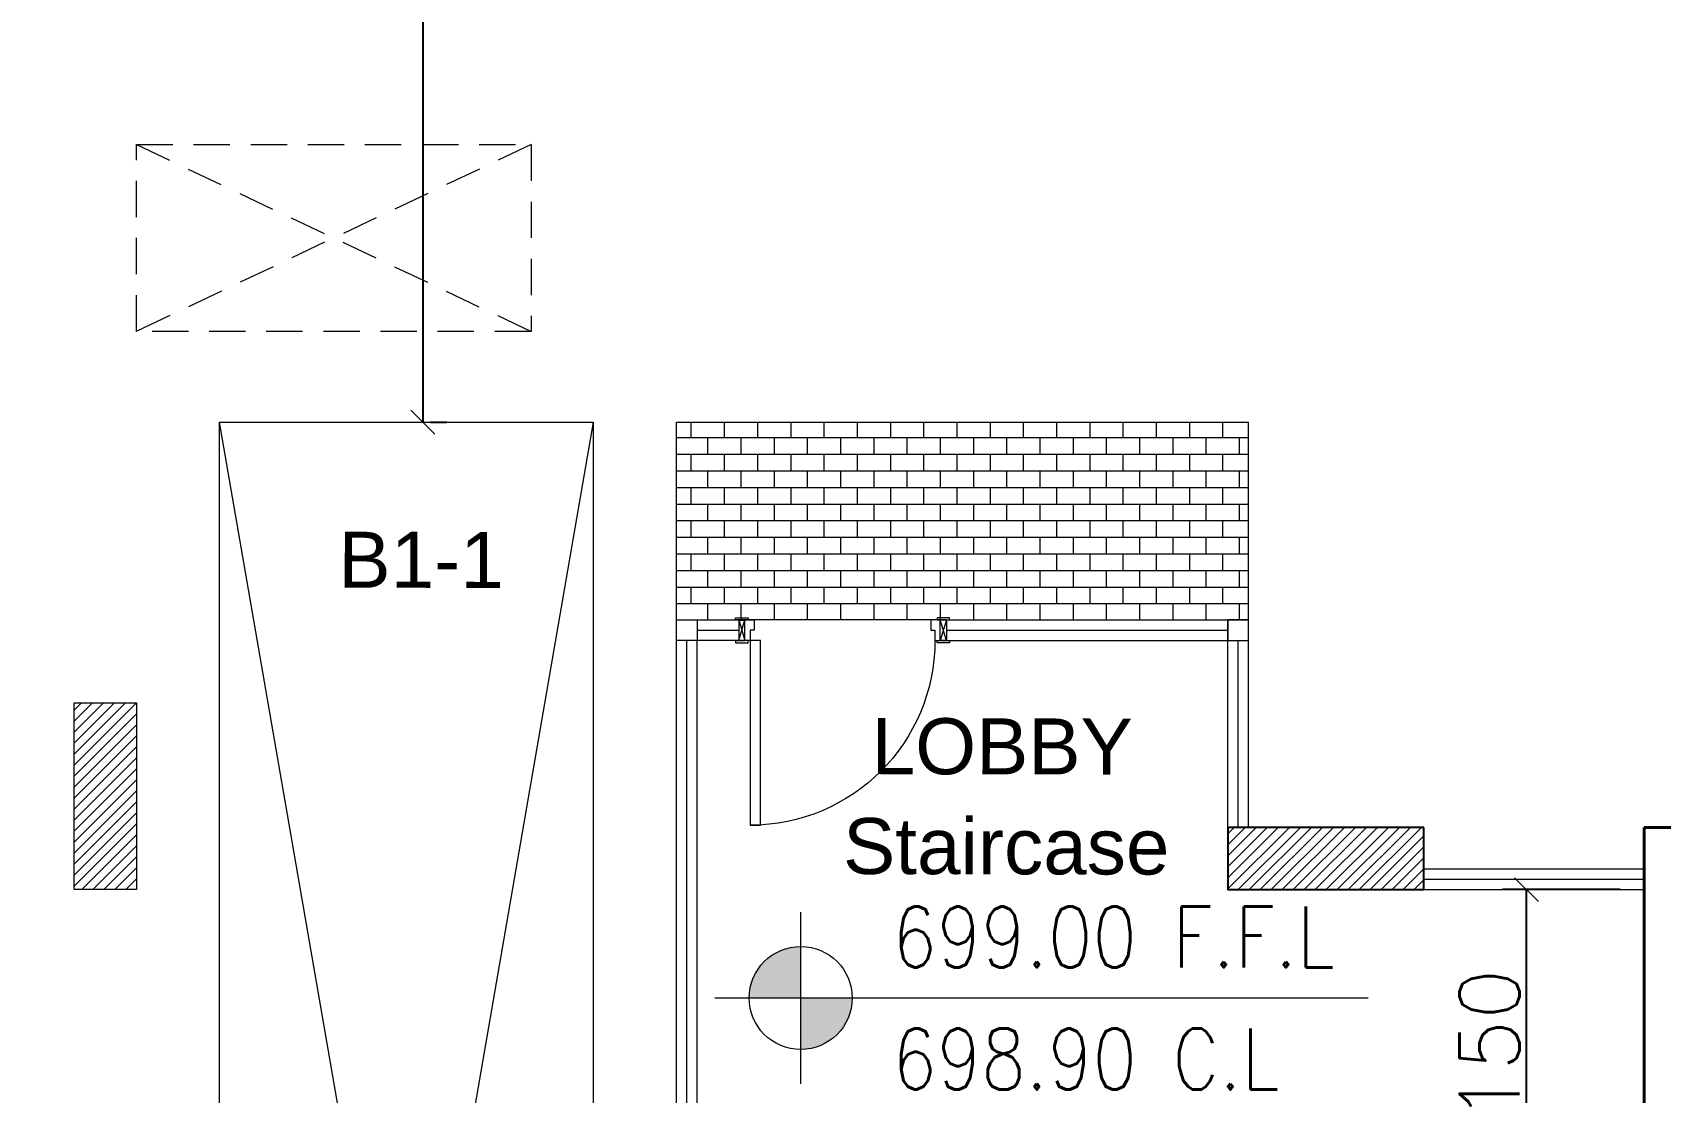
# Model space of a CAD drawing. Header units: metres. Extents: x -322116 to -321123, y -26723 to -26468.
# Drawn here: x -321788.61 to -321780.77, y -26549.24 to -26544.13 of the extents above; entities that cross this region are included whole.
import ezdxf

# ---------------------------------------------------------------- set-up
doc = ezdxf.new("R2010")
doc.units = ezdxf.units.M
doc.header["$LTSCALE"] = 7
doc.header["$MEASUREMENT"] = 0
doc.header["$PDMODE"] = 34
doc.header["$PDSIZE"] = 0.5
doc.linetypes.add('1363-TXX-A-XXX-Plots layouts-R02$0$HIDDEN', pattern=[0.375, 0.25, -0.125])
doc.linetypes.add('Hidden', pattern=[9.525, 6.35, -3.175])
doc.layers.add('020-HATCH', color=7, linetype='Continuous')
for name, color, linetype, lineweight in [('1363TRXX-AS003$0$A-FLOR-IDEN', 4, 'Continuous', 18), ('A-ANNO-TXT3', 6, 'Continuous', 30), ('A-DOOR', 134, 'Continuous', 18), ('A-FLOR-HIDN', 9, 'Hidden', 13), ('A-GRID-DIMS', 142, 'Continuous', 9), ('A-PATT', 8, 'Continuous', 5), ('A-STRS', 2, 'Continuous', 18), ('A-WALL-BLWO', 7, 'Continuous', 40), ('L-Structure', 5, 'Continuous', 15), ('PATT-CONC', 8, 'Continuous', 9), ('plaster', 1, 'Continuous', 0), ('projection plans', 8, 'Continuous', 5)]:
    doc.layers.add(name, color=color, linetype=linetype, lineweight=lineweight)
doc.styles.add('1363TRXX-AS003$0$EG_SIMPLEX', font='SIMPLEX.shx')
doc.styles.add('EG_SIMPLEX', font='SIMPLEX.shx')
doc.styles.get("Standard").update_dxf_attribs({"font": 'romans.shx', "height": 0.5})
doc.dimstyles.new('ERGA-M-0200', dxfattribs={"dimscale": 1.15, "dimtxt": 0.2, "dimasz": 0.2, "dimexe": 0.1, "dimexo": 0.1, "dimgap": 0.06, "dimtad": 1, "dimdec": 1, "dimlfac": 100, "dimrnd": 5, "dimdsep": 46, "dimtxsty": 'EG_SIMPLEX', "dimblk1": 'OBLIQUE', "dimblk2": 'OBLIQUE', "dimsah": 1, "dimcen": 0.3, "dimclrd": 256, "dimclre": 256, "dimclrt": 2, "dimadec": 0, "dimazin": 0, "dimtfac": 1, "dimtdec": 1, "dimtix": 1, "dimtmove": 2, "dimatfit": 3, "dimldrblk": 'OBLIQUE', "dimfxl": 1, "dimtolj": 1, "dimtzin": 0, "dimarcsym": 0})

# ---------------------------------------------------------------- blocks, each defined once
blk = doc.blocks.new('*U82')
for p, q in [((-200, 0), (-170, -100)), ((-200, -100), (-170, 0)), ((800, 0), (770, -100)), ((800, -100), (770, 0))]:
    blk.add_line(p, q)
for points in [[(-95, 890), (-95, 0), (-145, 0), (-145, 890)], [(-215, 10), (-155, 10), (-155, 0), (-215, 0)], [(-170, -100), (-200, -100), (-200, 0), (-170, 0)], [(-145, 0), (-170, 0), (-170, -100), (-125, -100), (-125, -50), (-145, -50), (-145, 0)], [(745, 0), (770, 0), (770, -100), (725, -100), (725, -50), (745, -50), (745, 0)], [(815, 10), (755, 10), (755, 0), (815, 0)], [(770, -100), (800, -100), (800, 0), (770, 0)], [(-215, -110), (-155, -110), (-155, -100), (-215, -100)], [(815, -110), (755, -110), (755, -100), (815, -100)]]:
    blk.add_lwpolyline(points, close=True)
blk.add_arc((-145, 0), 890, 0, 90)
blk = doc.blocks.new('CAR')
at = {"layer": 'projection plans'}
blk.add_lwpolyline([(-4464.7, 51996.3), (-6264.7, 51996.3), (-6264.7, 46796.3), (-4464.7, 46796.3)], close=True, dxfattribs=at)
blk.add_lwpolyline([(-6264.7, 51996.3), (-5364.7, 46796.3), (-4464.7, 51996.3)], dxfattribs=at)
blk = doc.blocks.new('_OBLIQUE')
at = {"color": 0, "linetype": 'ByBlock'}
blk.add_line((-0.5, -0.5), (0.5, 0.5), dxfattribs=at)
blk = doc.blocks.new('*D93')
at = {"layer": 'A-GRID-DIMS', "lineweight": -2, "transparency": 16777216}
for p, q in [((-321786.7332, -26540.0053), (-321786.7332, -26546.0053)), ((-321786.6968, -26540.0053), (-321786.6182, -26540.0053)), ((-321786.6968, -26546.0053), (-321786.6182, -26546.0053))]:
    blk.add_line(p, q, dxfattribs=at)
at = {"layer": 'Defpoints', "color": 0, "transparency": 16777216}
for p in [(-321786.8118, -26540.0053, 0.0007), (-321786.8118, -26546.0053, 0.0007), (-321786.7332, -26546.0053)]:
    blk.add_point(p, dxfattribs=at)
at = {"layer": 'A-GRID-DIMS', "lineweight": -2, "transparency": 16777216, "xscale": 0.115, "yscale": 0.115, "zscale": 0.115}
for p, rotation in [((-321786.7332, -26540.0053), 90), ((-321786.7332, -26546.0053), 270)]:
    blk.add_blockref('_OBLIQUE', p, dxfattribs=dict(at, rotation=rotation))
at = {"layer": 'A-GRID-DIMS', "color": 2, "transparency": 16777216, "insert": (-321786.9114, -26543.0053), "char_height": 0.2875, "attachment_point": 5, "rotation": 90, "style": 'EG_SIMPLEX'}
blk.add_mtext('\\A1;600', dxfattribs=at)
blk = doc.blocks.new('block')
at = {"layer": 'PATT-CONC', "transparency": 33554610}
h = blk.add_hatch(dxfattribs=at)
h.set_pattern_fill('ANSI31', color=8, scale=0.3)
h.set_pattern_definition([(45, (195, 0), (-0.0265165042945, 0.0265165042945), [])])
h.paths.add_polyline_path([(-321663.3289, -26546.4581), (-321663.3289, -26546.7581), (-321664.2289, -26546.7581), (-321664.2289, -26546.4581)])
h.paths.add_polyline_path([(-321642.2287, -26538.8081), (-321641.9287, -26538.8081), (-321641.9287, -26537.8081), (-321642.2287, -26537.8081)])
h.paths.add_polyline_path([(-321648.4118, -26538.8081), (-321648.1118, -26538.8081), (-321648.1118, -26537.8081), (-321648.4118, -26537.8081)])
h.paths.add_polyline_path([(-321652.2118, -26539.3081), (-321651.9118, -26539.3081), (-321651.9118, -26538.5081), (-321652.2118, -26538.5081)])
h.paths.add_polyline_path([(-321658.4118, -26538.8081), (-321658.1118, -26538.8081), (-321658.1118, -26537.8081), (-321658.4118, -26537.8081)])
h.paths.add_polyline_path([(-321658.4118, -26547.3581), (-321658.1118, -26547.3581), (-321658.1118, -26548.2581), (-321658.4118, -26548.2581)])
h.paths.add_polyline_path([(-321648.4133, -26544.1348), (-321648.1133, -26544.1348), (-321648.1133, -26545.0348), (-321648.4133, -26545.0348)])
h.paths.add_polyline_path([(-321664.6118, -26538.7081), (-321664.3118, -26538.7081), (-321664.3118, -26537.8081), (-321664.6118, -26537.8081)])
h.paths.add_polyline_path([(-321640.8018, -26544.1348), (-321641.1018, -26544.1348), (-321641.1018, -26545.0348), (-321640.8018, -26545.0348)])
h.paths.add_polyline_path([(-321651.9118, -26547.9581), (-321652.8563, -26547.9581), (-321652.8563, -26548.2581), (-321651.9118, -26548.2581)])
at = {"layer": '020-HATCH', "color": 5}
blk.add_lwpolyline([(-321651.9118, -26547.9581), (-321652.8563, -26547.9581), (-321652.8563, -26548.2581), (-321651.9118, -26548.2581)], close=True, dxfattribs=at)
at = {"layer": 'L-Structure'}
blk.add_lwpolyline([(-321658.4118, -26547.3581), (-321658.1118, -26547.3581), (-321658.1118, -26548.2581), (-321658.4118, -26548.2581)], close=True, dxfattribs=at)
blk = doc.blocks.new('new for 322')
at = {"layer": 'plaster'}
h = blk.add_hatch(dxfattribs=at)
h.set_pattern_fill('ANSI38', color=256, scale=1.6)
h.paths.add_polyline_path([(-321765.0788, -26543.0781), (-321765.5036, -26543.5028), (-321766.2268, -26542.7796), (-321766.2956, -26542.7796), (-321765.5175, -26558.0822), (-321764.316, -26558.0822)])
h.paths.add_polyline_path([(-321768.5834, -26556.8625), (-321781.7424, -26556.8822), (-321781.7424, -26554.1198), (-321785.2118, -26554.1198), (-321785.2118, -26556.8581), (-321797.2021, -26556.8581), (-321797.2961, -26558.0581), (-321784.2274, -26558.0581), (-321784.2274, -26555.3198), (-321783.0674, -26555.3198), (-321783.0674, -26558.0822), (-321768.5214, -26558.0822)])
h.paths.add_polyline_path([(-321765.5798, -26556.8581), (-321768.5834, -26556.8625), (-321768.5214, -26558.0822), (-321765.5175, -26558.0822)])
h.paths.add_polyline_path([(-321797.2021, -26556.8581), (-321800.2113, -26556.8581), (-321800.3053, -26558.0581), (-321797.2961, -26558.0581)])
h.paths.add_polyline_path([(-321799.6506, -26549.7008), (-321799.1168, -26542.8869), (-321799.7327, -26543.5028), (-321800.3225, -26542.9129), (-321800.847, -26549.6071), (-321801.509, -26558.0581), (-321800.3053, -26558.0581), (-321800.2113, -26556.8581), (-321800.2113, -26556.8581)])
h.paths.add_polyline_path([(-321798.8905, -26539.9977), (-321798.2566, -26531.9053), (-321770.9538, -26531.9053), (-321771.0148, -26530.7053), (-321799.3662, -26530.7053), (-321800.0868, -26539.9039), (-321800.3225, -26542.9129), (-321799.7327, -26543.5028), (-321799.1168, -26542.8869)])
edge = h.paths.add_edge_path(flags=16)
edge.add_arc((-321799.7327, -26542.7796), 0.5062, 0, 360)
h.paths.add_polyline_path([(-321799.9764, -26543.172), (-321799.4889, -26543.172), (-321799.4889, -26542.8345), (-321799.9764, -26542.8345)], flags=0)
h.paths.add_polyline_path([(-321800.1505, -26542.7522), (-321799.3148, -26542.7522), (-321799.3148, -26542.4147), (-321800.1505, -26542.4147)], flags=0)
h.paths.add_polyline_path([(-321800.0191, -26538.1625), (-321799.0769, -26538.1625), (-321799.0769, -26537.7125), (-321800.0191, -26537.7125)], flags=17)
h.paths.add_polyline_path([(-321799.7372, -26537.6648), (-321799.3588, -26537.6648), (-321799.3588, -26537.2054), (-321799.7372, -26537.2054)], flags=16)
edge = h.paths.add_edge_path()
edge.add_line((-321765.8073, -26528.7505), (-321767.005, -26528.8262))
edge.add_line((-321767.005, -26528.8262), (-321766.2956, -26542.7796))
edge.add_line((-321766.2956, -26542.7796), (-321766.2268, -26542.7796))
edge.add_line((-321766.2268, -26542.7796), (-321766.0098, -26542.7796))
edge.add_arc((-321765.5036, -26542.7796), 0.5062, 39.01869, 180, ccw=False)
edge.add_line((-321765.1102, -26542.4608), (-321765.8073, -26528.7505))
blk = doc.blocks.new('1363TRXX-AS003$0$TAG-LEV-PL1')
h = blk.add_hatch(color=256)
h.paths.add_polyline_path([(0, 168.7, 0.414214), (-168.8, 0), (0, 0)])
h.paths.add_polyline_path([(168.7, 0), (0, 0), (0, -168.8, 0.414214)])
for p, q in [((0, -281.3), (0, 281.3)), ((-281.3, 0), (1859, 0))]:
    blk.add_line(p, q)
blk.add_circle((0, 0), 168.7)
at = {"style": '1363TRXX-AS003$0$EG_SIMPLEX', "width": 0.85}
for tag, p in [('F.F.L.', (450, 150)), ('C.L.', (450, -450))]:
    blk.add_attdef(tag, p, '', height=300, dxfattribs=at)
blk = doc.blocks.new('*D145')
at = {"layer": 'A-GRID-DIMS', "lineweight": -2, "transparency": 16777216}
for p, q in [((-321780.9668, -26548.2581), (-321781.5331, -26548.2581)), ((-321781.4181, -26549.7581), (-321781.4181, -26548.2581)), ((-321780.9668, -26549.7581), (-321781.5331, -26549.7581))]:
    blk.add_line(p, q, dxfattribs=at)
at = {"layer": 'Defpoints', "color": 0, "transparency": 16777216}
for p in [(-321781.4181, -26548.2581), (-321780.8518, -26548.2581, 0), (-321780.8518, -26549.7581)]:
    blk.add_point(p, dxfattribs=at)
at = {"layer": 'A-GRID-DIMS', "lineweight": -2, "transparency": 16777216, "xscale": 0.115, "yscale": 0.115, "zscale": 0.115}
for p, rotation in [((-321781.4181, -26548.2581), 90), ((-321781.4181, -26549.7581), 270)]:
    blk.add_blockref('_OBLIQUE', p, dxfattribs=dict(at, rotation=rotation))
at = {"layer": 'A-GRID-DIMS', "color": 2, "transparency": 16777216, "insert": (-321781.5963, -26549.0081), "char_height": 0.2875, "attachment_point": 5, "rotation": 90, "style": 'EG_SIMPLEX'}
blk.add_mtext('\\A1;150', dxfattribs=at)

msp = doc.modelspace()

# ---------------------------------------------------------------- hatches: boundary and pattern name
at = {"layer": 'A-PATT'}
h = msp.add_hatch(dxfattribs=at)
h.set_pattern_fill('AR-B816', color=256, scale=0.01)
h.paths.add_polyline_path([(-321782.7563, -26546.0053), (-321785.5119, -26546.0053), (-321785.5119, -26546.9581), (-321785.4118, -26546.9581), (-321785.2118, -26546.9581), (-321785.1968, -26547.0081), (-321785.1818, -26546.9581), (-321784.2118, -26546.9581), (-321782.7563, -26546.9581)])
at = {"layer": 'PATT-CONC', "transparency": 33554610}
h = msp.add_hatch(dxfattribs=at)
h.set_pattern_fill('ANSI31', color=8, scale=0.3)
h.set_pattern_definition([(45, (65, 0), (-0.0265165042945, 0.0265165042945), [])])
edge = h.paths.add_edge_path()
edge.add_line((-321770.7985, -26529.05), (-321771.0977, -26529.0746))
edge.add_line((-321771.0977, -26529.0746), (-321770.9538, -26531.9053))
edge.add_line((-321770.9538, -26531.9053), (-321775.2441, -26531.9053))
edge.add_line((-321775.2441, -26531.9053), (-321775.2441, -26532.2053))
edge.add_line((-321775.2441, -26532.2053), (-321773.5117, -26532.2053))
edge.add_arc((-321774.7364, -26540.111), 8, 61.28892, 81.19354, ccw=False)
edge.add_line((-321770.8933, -26533.0946), (-321770.8225, -26534.4875))
edge.add_line((-321770.8225, -26534.4875), (-321770.5221, -26534.4875))
edge.add_line((-321770.5221, -26534.4875), (-321770.7985, -26529.05))
edge = h.paths.add_edge_path(flags=16)
edge.add_line((-321770.9385, -26532.2053), (-321770.9111, -26532.7451))
edge.add_arc((-321774.7364, -26540.111), 8.3, 62.55553, 72.26821)
edge.add_line((-321772.2086, -26532.2053), (-321770.9385, -26532.2053))
edge = h.paths.add_edge_path()
edge.add_line((-321775.2441, -26531.9053), (-321781.747, -26531.9053))
edge.add_line((-321781.747, -26531.9053), (-321781.747, -26532.2053))
edge.add_line((-321781.747, -26532.2053), (-321777.1496, -26532.2053))
edge.add_arc((-321774.6263, -26539.959), 8.1539, 108.02628, 134.64905)
edge.add_line((-321780.3566, -26534.1581), (-321779.921, -26534.1581))
edge.add_arc((-321774.6263, -26539.959), 7.8539, 99.16369, 132.38775, ccw=False)
edge.add_line((-321775.8771, -26532.2053), (-321775.2441, -26532.2053))
edge.add_line((-321775.2441, -26532.2053), (-321775.2441, -26531.9053))
h.paths.add_polyline_path([(-321781.747, -26531.9053), (-321795.2474, -26531.9053), (-321795.2709, -26532.2053), (-321781.747, -26532.2053)])
h.paths.add_polyline_path([(-321795.2474, -26531.9053), (-321798.2566, -26531.9053), (-321800.2113, -26556.8581), (-321797.2021, -26556.8581), (-321797.1786, -26556.5581), (-321799.8869, -26556.5581), (-321797.9791, -26532.2053), (-321795.2709, -26532.2053)])
h.paths.add_polyline_path([(-321770.8452, -26529.0539), (-321771.0463, -26529.0704), (-321771.0977, -26529.0746), (-321770.7985, -26529.05)], flags=17)

# ---------------------------------------------------------------- linework, layer by layer
at = {"layer": 'A-DOOR'}
for p, q in [((-321785.4118, -26546.9581, 0), (-321785.2118, -26546.9581)), ((-321785.4118, -26547.0081, 0), (-321785.2118, -26547.0081, 0)), ((-321784.2118, -26546.9581, 0), (-321785.1818, -26546.9581, 0)), ((-321782.8563, -26547.9581), (-321782.8563, -26546.9581)), ((-321782.7563, -26547.9581), (-321782.7563, -26546.9581)), ((-321785.2118, -26547.0581), (-321785.4118, -26547.0581)), ((-321782.8063, -26547.9581), (-321782.8063, -26547.0581)), ((-321781.9118, -26548.1581), (-321780.8518, -26548.1581, 0)), ((-321781.9118, -26548.2081), (-321780.8518, -26548.2081, 0)), ((-321781.9118, -26548.2581), (-321780.8518, -26548.2581, 0))]:
    msp.add_line(p, q, dxfattribs=at)
for points in [[(-321785.5118, -26549.7581), (-321785.5118, -26546.9581), (-321785.4118, -26546.9581)], [(-321785.2268, -26546.9581), (-321785.2118, -26546.9581)], [(-321785.4618, -26549.7581), (-321785.4618, -26547.0581)], [(-321785.4118, -26549.7581), (-321785.4118, -26547.0581), (-321785.4118, -26547.0581)], [(-321785.2268, -26547.0581), (-321785.2118, -26547.0581)]]:
    msp.add_lwpolyline(points, dxfattribs=at)
at = {"layer": 'A-DOOR', "elevation": 0}
msp.add_lwpolyline([(-321785.5118, -26546.9581), (-321785.4118, -26546.9581), (-321785.4118, -26547.0581), (-321785.5118, -26547.0581)], close=True, dxfattribs=at)
for points in [[(-321784.2118, -26546.9581), (-321782.7563, -26546.9581)], [(-321784.2118, -26547.0081), (-321782.8563, -26547.0081)], [(-321784.2118, -26547.0581), (-321782.8563, -26547.0581)]]:
    msp.add_lwpolyline(points, dxfattribs=at)
at = {"layer": 'A-DOOR'}
msp.add_lwpolyline([(-321782.7563, -26546.9581), (-321782.8563, -26546.9581), (-321782.8563, -26547.0581), (-321782.7563, -26547.0581)], close=True, dxfattribs=at)
at = {"layer": 'A-FLOR-HIDN', "linetype": '1363-TXX-A-XXX-Plots layouts-R02$0$HIDDEN', "ltscale": 0.1}
for p, q in [((-321788.1118, -26544.6679), (-321786.2118, -26545.5679)), ((-321786.2118, -26544.6679), (-321788.1118, -26545.5679))]:
    msp.add_line(p, q, dxfattribs=at)
msp.add_lwpolyline([(-321788.1118, -26544.6679), (-321786.2118, -26544.6679), (-321786.2118, -26545.5679), (-321788.1118, -26545.5679)], close=True, dxfattribs=at)
at = {"layer": 'A-PATT'}
for p, q in [((-321785.5119, -26546.0053), (-321782.7563, -26546.0053)), ((-321785.5119, -26546.9581, 0), (-321785.5119, -26546.0053, 0)), ((-321782.7563, -26546.9581), (-321782.7563, -26546.0053))]:
    msp.add_line(p, q, dxfattribs=at)
at = {"layer": 'A-WALL-BLWO'}
msp.add_line((-321780.8518, -26547.9581), (-321780.7093, -26547.9581), dxfattribs=at)
at = {"layer": 'A-WALL-BLWO', "elevation": 0}
msp.add_lwpolyline([(-321780.8518, -26547.9581), (-321780.8518, -26549.7581)], dxfattribs=at)

# ---------------------------------------------------------------- block references
at = {"layer": '1363TRXX-AS003$0$A-FLOR-IDEN'}
ref = msp.add_blockref('1363TRXX-AS003$0$TAG-LEV-PL1', (-321784.9132, -26548.7804), dxfattribs=dict(at, xscale=0.0014700000362087, yscale=0.0014700000362087, zscale=0.0014700000362087))
ref.add_attrib('C.L.', '698.90 C.L', (-321784.4722, -26549.2214), dxfattribs={"layer": '0', "height": 0.294, "rotation": 360, "style": '1363TRXX-AS003$0$EG_SIMPLEX', "width": 0.85})
ref.add_attrib('F.F.L.', '699.00 F.F.L', (-321784.4722, -26548.6334), dxfattribs={"layer": '0', "height": 0.294, "rotation": 360, "style": '1363TRXX-AS003$0$EG_SIMPLEX', "width": 0.85})
at = {"layer": 'A-DOOR', "extrusion": (5.54664e-07, -1.49774e-07, -1), "xscale": 0.0010000000000002, "yscale": 0.0010000000000002, "zscale": -0.0010000000000001, "rotation": 179.9999999999953}
msp.add_blockref('*U82', (321785.0118, -26547.0581, -0.1745), dxfattribs=at)
at = {"layer": 'A-STRS', "color": 1, "extrusion": (-8.81127e-102, -2.01612e-101, -1), "xscale": 0.001, "yscale": 0.001, "zscale": 0.001}
msp.add_blockref('CAR', (321792.1766, -26598.0016), dxfattribs=at)
at = {"layer": 'A-WALL-BLWO'}
for name, p in [('new for 322', (0, 0)), ('block', (-130, 0))]:
    msp.add_blockref(name, p, dxfattribs=at)

# ---------------------------------------------------------------- texts
at = {"layer": 'A-ANNO-TXT3', "lineweight": 5, "char_height": 0.27, "attachment_point": 1, "rotation": 359.90083}
for s, width, heights, insert in [('\\A1;{\\fArial Unicode MS|b0|i0|c0|p34;B1-1}', 2.985678, [1.4075], (-321787.1393, -26546.5331)), ('\\A1;{\\fArial Unicode MS|b0|i0|c0|p34;LOBBY\\P }', 4.735794, [1.9622], (-321784.5714, -26547.4317)), ('\\A1;{\\fArial Unicode MS|b0|i0|c0|p34;Staircase\\P }', 4.735794, [1.9622], (-321784.7092, -26547.9128, 0))]:
    msp.add_mtext_dynamic_manual_height_columns(s, width=width, gutter_width=3.0774, heights=heights, dxfattribs=dict(at, insert=insert))

# ---------------------------------------------------------------- dimensions: what is measured, and where the dimension line sits
at = {"layer": 'A-GRID-DIMS'}
for base, p1, p2, picture, middle in [((-321786.7332, -26546.0053), (-321786.8118, -26540.0053, 0.0007), (-321786.8118, -26546.0053, 0.0007), '*D93', (-321786.9114, -26543.0053)), ((-321781.4181, -26548.2581), (-321780.8518, -26549.7581), (-321780.8518, -26548.2581, 0), '*D145', (-321781.5963, -26549.0081))]:
    dim = msp.add_linear_dim(base=base, p1=p1, p2=p2, angle=90, dimstyle='ERGA-M-0200', override={"dimtxt": 0.25, "dimasz": 0.1, "dimgap": 0.03, "dimfxl": 100}, dxfattribs=at)
    dim.commit()
    dim.dimension.update_dxf_attribs({"geometry": picture, "text_midpoint": middle})

doc.saveas('drawing.dxf')
